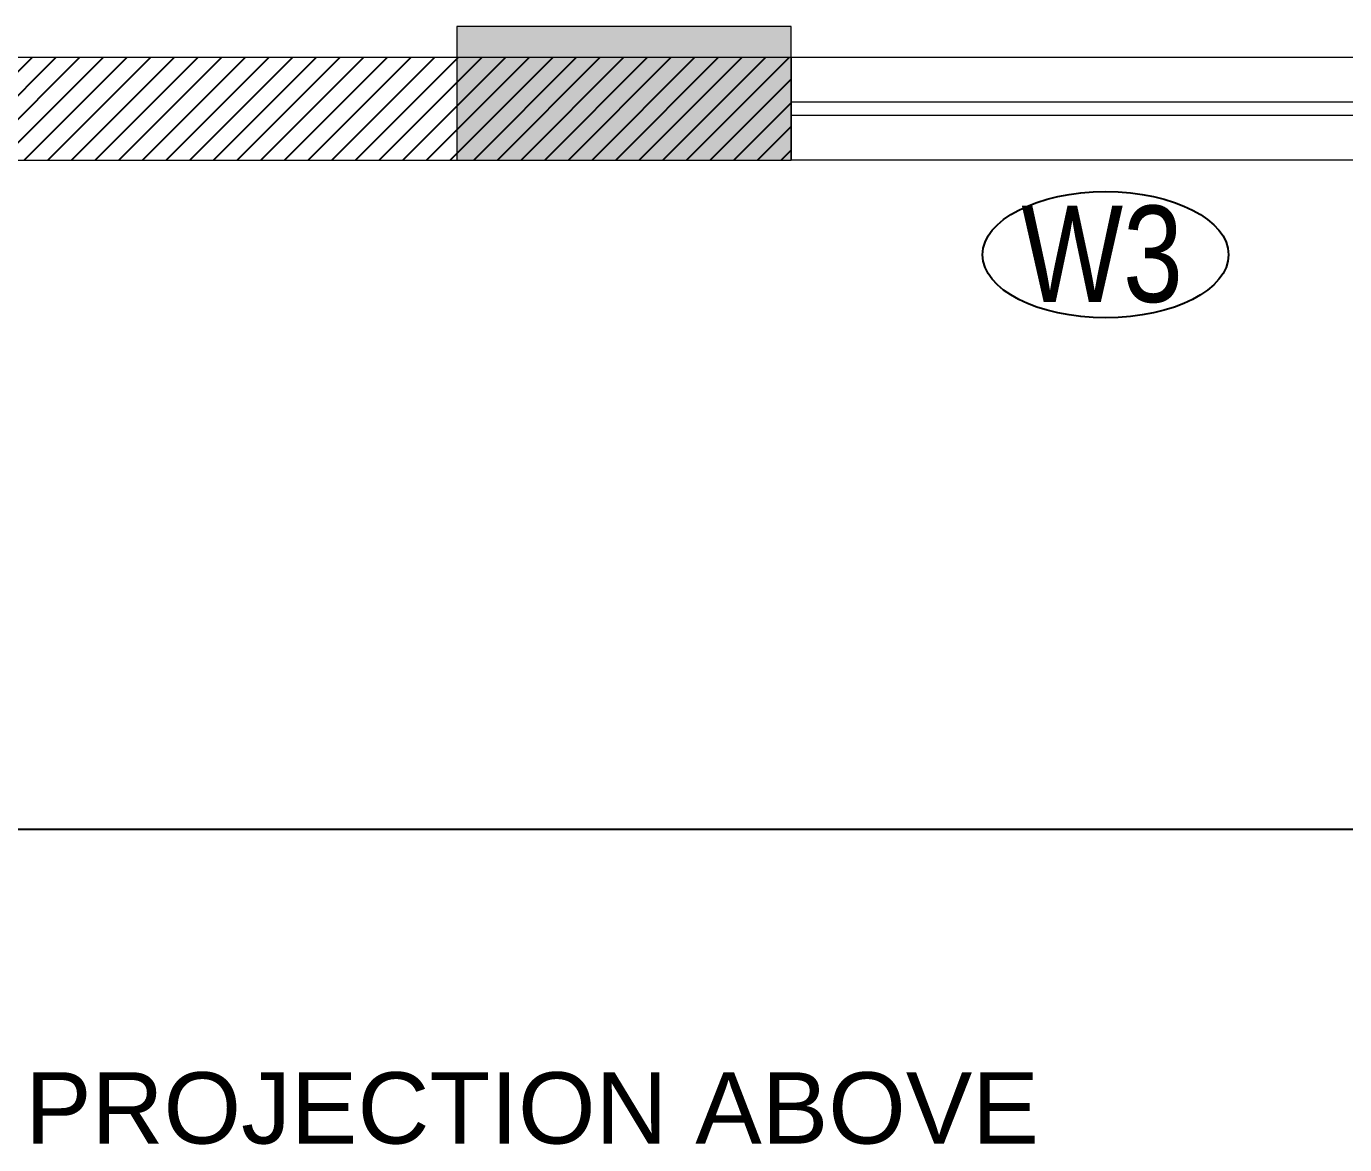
# Model space of a CAD drawing. Header units: millimetres. Extents: x 1363246 to 1691641, y -112430 to 78417.
# Drawn here: x 1412603 to 1415558, y 58374 to 60880 of the extents above; entities that cross this region are included whole.
import ezdxf
from ezdxf.enums import TextEntityAlignment as Align

# ---------------------------------------------------------------- set-up
doc = ezdxf.new("R2010")
doc.units = ezdxf.units.MM
doc.header["$LTSCALE"] = 500
doc.header["$MEASUREMENT"] = 0
doc.linetypes.add('CENTER', pattern=[2, 1.25, -0.25, 0.25, -0.25])
doc.linetypes.add('HIDDEN', pattern=[0.375, 0.25, -0.125])
for name, color, linetype in [('AHC-A-FURNITURE', 2, 'Continuous'), ('COLUMN', 1, 'Continuous'), ('Cornice', 252, 'Continuous'), ('TEXT-DW-NO', 7, 'Continuous'), ('TEXT-RM NAME', 6, 'Continuous')]:
    doc.layers.add(name, color=color, linetype=linetype)
doc.layers.add('Wall', color=2, linetype='Continuous', lineweight=15)
doc.layers.add('WIN', color=144, linetype='Continuous', lineweight=15)
doc.styles.get("Standard").update_dxf_attribs({"font": 'arial.ttf'})

# ---------------------------------------------------------------- blocks, each defined once
blk = doc.blocks.new('TAG')
at = {"linetype": 'Continuous', "extrusion": (0, 0, -1)}
blk.add_ellipse((0, 0), major_axis=(319.1, 0), ratio=0.512885, dxfattribs=at)
at = {"width": 0.8}
blk.add_attdef('TAG', text='', height=177.2, dxfattribs=at).set_placement((9, 2.3), align=Align.MIDDLE_CENTER)

msp = doc.modelspace()

# ---------------------------------------------------------------- hatches: boundary and pattern name
at = {"layer": 'AHC-A-FURNITURE', "ltscale": 50, "true_color": 0xff0000}
h = msp.add_hatch(dxfattribs=at)
h.set_pattern_fill('ANSI31', color=1, scale=300)
h.set_pattern_definition([(45, (1155400.446, 428164.736), (-26.5165043, 26.5165043), [])])
h.paths.add_polyline_path([(1414317.4, 60810.3), (1412312.4, 60810.3), (1412312.4, 60580.3), (1414317.4, 60580.3)])
at = {"layer": 'COLUMN', "lineweight": 20, "true_color": 0x969696}
msp.add_hatch(color=252, dxfattribs=at).paths.add_polyline_path([(1413567.4, 60880.3), (1413567.4, 60580.3), (1414317.4, 60580.3), (1414317.4, 60880.3)])

# ---------------------------------------------------------------- linework, layer by layer
at = {"layer": 'COLUMN', "lineweight": 20}
msp.add_lwpolyline([(1413567.4, 60880.3), (1413567.4, 60580.3), (1414317.4, 60580.3), (1414317.4, 60880.3)], close=True, dxfattribs=at)
at = {"layer": 'Cornice', "linetype": 'HIDDEN', "ltscale": 300}
msp.add_line((1415867.4, 59080.3), (1411202.4, 59080.3), dxfattribs=at)
at = {"layer": 'Wall'}
for p, q in [((1414317.4, 60810.3), (1412312.4, 60810.3)), ((1414317.4, 60810.3), (1414317.4, 60580.3)), ((1412312.4, 60580.3), (1414317.4, 60580.3))]:
    msp.add_line(p, q, dxfattribs=at)
at = {"layer": 'WIN'}
for p, q in [((1415867.4, 60810.3), (1414317.4, 60810.3)), ((1415867.4, 60710.3), (1414317.4, 60710.3)), ((1415867.4, 60680.3), (1414317.4, 60680.3)), ((1415867.4, 60580.3), (1414317.4, 60580.3))]:
    msp.add_line(p, q, dxfattribs=at)

# ---------------------------------------------------------------- block references
at = {"layer": 'TEXT-DW-NO', "linetype": 'CENTER'}
ref = msp.add_blockref('TAG', (1415022.1, 60368.4), dxfattribs=dict(at, xscale=-0.864, yscale=0.864, zscale=0.864))
ref.add_attrib('TAG', 'W3', dxfattribs={"layer": '0', "height": 216, "width": 0.8}).set_placement((1415014.3, 60370.4), align=Align.MIDDLE_CENTER)

# ---------------------------------------------------------------- texts
at = {"layer": 'TEXT-RM NAME', "insert": (1412599.7, 58536), "char_height": 160, "width": 2928.91, "attachment_point": 1}
msp.add_mtext('PROJECTION ABOVE', dxfattribs=at)

doc.saveas('drawing.dxf')
